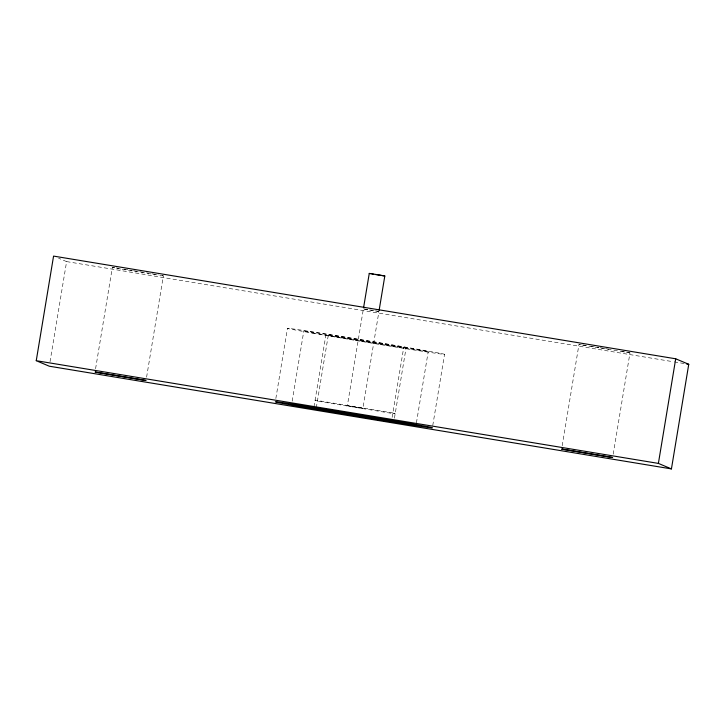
<?xml version="1.0" encoding="UTF-8"?>
<svg xmlns="http://www.w3.org/2000/svg" width="725" height="725" viewBox="0 0 725 725"><rect width="100%" height="100%" fill="white"/><g stroke="black" fill="none" stroke-linecap="round" stroke-linejoin="round"><path stroke-width="0.54" stroke-dasharray="3.62 2.72" d="M50.025 361.757L66.609 261.598L58.58 258.209M95.582 368.744L112.348 267.471L115.23 267.815M146.595 377.163L163.361 275.899L162.219 275.636M275.844 398.496L287.462 328.362M292.184 401.197L303.793 331.062M313.998 406.788L325.978 334.433L403.743 347.266L406.027 348.227L394.418 418.37M316.281 407.758L328.262 335.394L325.978 334.433M376.429 311.007L378.939 311.478L362.908 408.302L359.301 407.776L347.357 405.737L363.379 308.913M392.134 417.401L403.743 347.266M416.422 422.847L428.221 351.598M432.752 425.539L444.552 354.298M562.192 445.766L578.958 344.502L581.84 344.837M613.205 454.185L629.971 352.921L626.019 352.132M163.361 275.899L121.664 269.211M629.971 352.921L578.958 344.502M347.357 405.737L362.908 408.302M378.758 311.469L369.46 310.001M116.19 267.951L119.063 268.386M364.258 309.013L374.762 310.717M582.791 344.982L587.712 345.734M124.174 269.183L132.412 270.516M590.784 346.215L599.013 347.547M133.5 270.697L143.423 272.337M600.11 347.719L603.39 348.263M66.609 261.598L673.117 361.721M674.232 361.902L684.282 363.56M328.262 335.394L406.027 348.227M605.602 348.625L608.928 349.178M146.55 272.872L148.643 273.225M367.557 309.675L363.733 308.995M151.86 273.778L158.34 274.911M621.742 351.371L624.95 351.942M120.577 269.029L112.348 267.471M392.868 412.96L315.103 400.118L317.387 401.079L395.152 413.921L392.868 412.96M312.792 333.147A79.687 0.834 9.4 0 0 442.73 354.217A79.687 0.834 9.4 0 0 342.499 336.636A79.687 0.834 9.4 0 0 312.792 333.147M323.858 334.85A63.12 0.662 9.4 0 0 426.771 351.534A63.12 0.662 9.4 0 0 347.384 337.605A63.12 0.662 9.4 0 0 323.858 334.85"/><path stroke-width="1.09" d="M36.25 360.697L53.568 256.097L675.709 358.793L688.75 364.303L671.432 468.903L49.291 366.207L36.25 360.697L658.391 463.402L671.432 468.903M363.551 307.889L369.261 273.425L376.71 274.567L384.812 275.989L379.103 310.454M658.391 463.402L675.709 358.793M384.812 275.989L375.333 274.503M686.521 363.932L688.75 364.303M371.762 273.896L373.429 274.186M370.466 273.66L369.261 273.425M95.618 372.106L95.029 372.079L146.042 380.498L95.618 372.106M562.228 449.128L561.639 449.101L612.652 457.529L562.228 449.128M391.582 420.736L313.816 407.903L316.1 408.864L393.865 421.705L391.582 420.736M300.63 406.616A79.687 0.834 9.4 0 0 430.559 427.687A79.687 0.834 9.4 0 0 330.328 410.105A79.687 0.834 9.4 0 0 300.63 406.616M311.696 408.32A63.12 0.662 9.4 0 0 414.609 425.004A63.12 0.662 9.4 0 0 335.222 411.084A63.12 0.662 9.4 0 0 311.696 408.32"/></g></svg>
